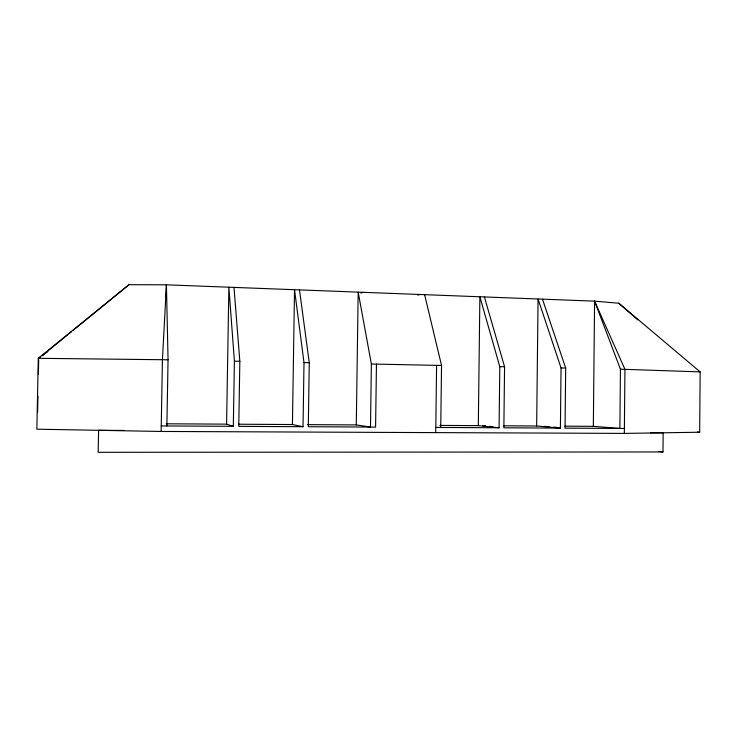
<?xml version="1.0" encoding="UTF-8"?>
<svg xmlns="http://www.w3.org/2000/svg" width="737" height="737" viewBox="0 0 737 737"><rect width="100%" height="100%" fill="white"/><g stroke="black" fill="none" stroke-linecap="round" stroke-linejoin="round"><path stroke-width="1.11" d="M699.671 432.223L700.15 371.89L618.785 303.229L594.584 301.147L166.424 284.823L128.984 284.694L38.287 358.311L36.85 429.183L161.145 431.458L624.34 433.402L699.671 432.223L697.405 432.057M593.34 426.336L594.584 301.147L620.443 369.191L619.881 428.437L593.34 426.336L564.938 426.17M624.34 433.402L624.939 369.283L594.584 301.147M123.899 430.426L98.601 430.316L98.178 452.306L662.987 451.956L663.153 432.794L650.504 432.739M560.415 428.114L536.665 425.995L538.056 298.992L561.041 367.956L560.415 428.114L503.868 427.801L504.569 366.777L484.402 296.947M542.469 299.167L565.675 368.049L565.049 428.142L624.386 428.464M435.733 432.61L436.599 365.368M440.744 427.46L441.537 365.469L424.613 294.671M499.078 427.773L478.313 425.645L479.87 296.771L499.797 366.685L499.078 427.773L435.807 427.432M356.284 424.917L358.182 292.138L371.374 364.014L370.49 427.073L356.284 424.917L307.605 424.632M376.46 364.115L375.584 427.101L308.296 426.732L309.264 362.715L299.489 289.899M303.027 426.705L292.432 424.54L294.524 289.705L304.003 362.613L303.027 426.705L238.76 426.355L239.838 361.277L233.998 287.393M161.145 431.458L162.435 359.665L166.424 284.823L168.054 359.785L166.875 425.958M166.194 297.453L166.424 284.823M233.316 426.327L226.581 424.143L228.875 287.2L234.403 361.158L233.316 426.327L161.246 425.931M37.624 412.121L37.946 396.137M38.388 374.451L38.683 359.61M168.054 359.785L38.287 358.311L40.48 357.021M42.249 355.575L67.915 334.598M69.683 333.152L71.452 331.705M73.23 330.259L128.984 284.694M38.711 358.468L40.535 357.086M42.35 355.695L44.174 354.313M45.998 352.922L47.822 351.54M360.937 293.123L363 292.322M417.787 295.159L419.933 294.487M166.212 423.784L226.581 424.143M238.595 424.217L292.432 424.54M439.86 425.415L478.313 425.645M485.149 425.691L482.864 425.673L485.075 425.903M503.472 425.802L536.665 425.995M234.403 361.158L239.838 361.277M304.003 362.613L309.264 362.715M371.374 364.014L441.537 365.469M499.797 366.685L504.569 366.777M561.041 367.956L565.675 368.049M620.443 369.191L700.15 371.89M544.505 426.327L549.074 426.732M553.634 427.128L557.061 427.432M489.497 426.345L492.813 426.686M658.427 451.422L662.987 451.956M618.785 303.229L637.809 319.849"/></g></svg>
